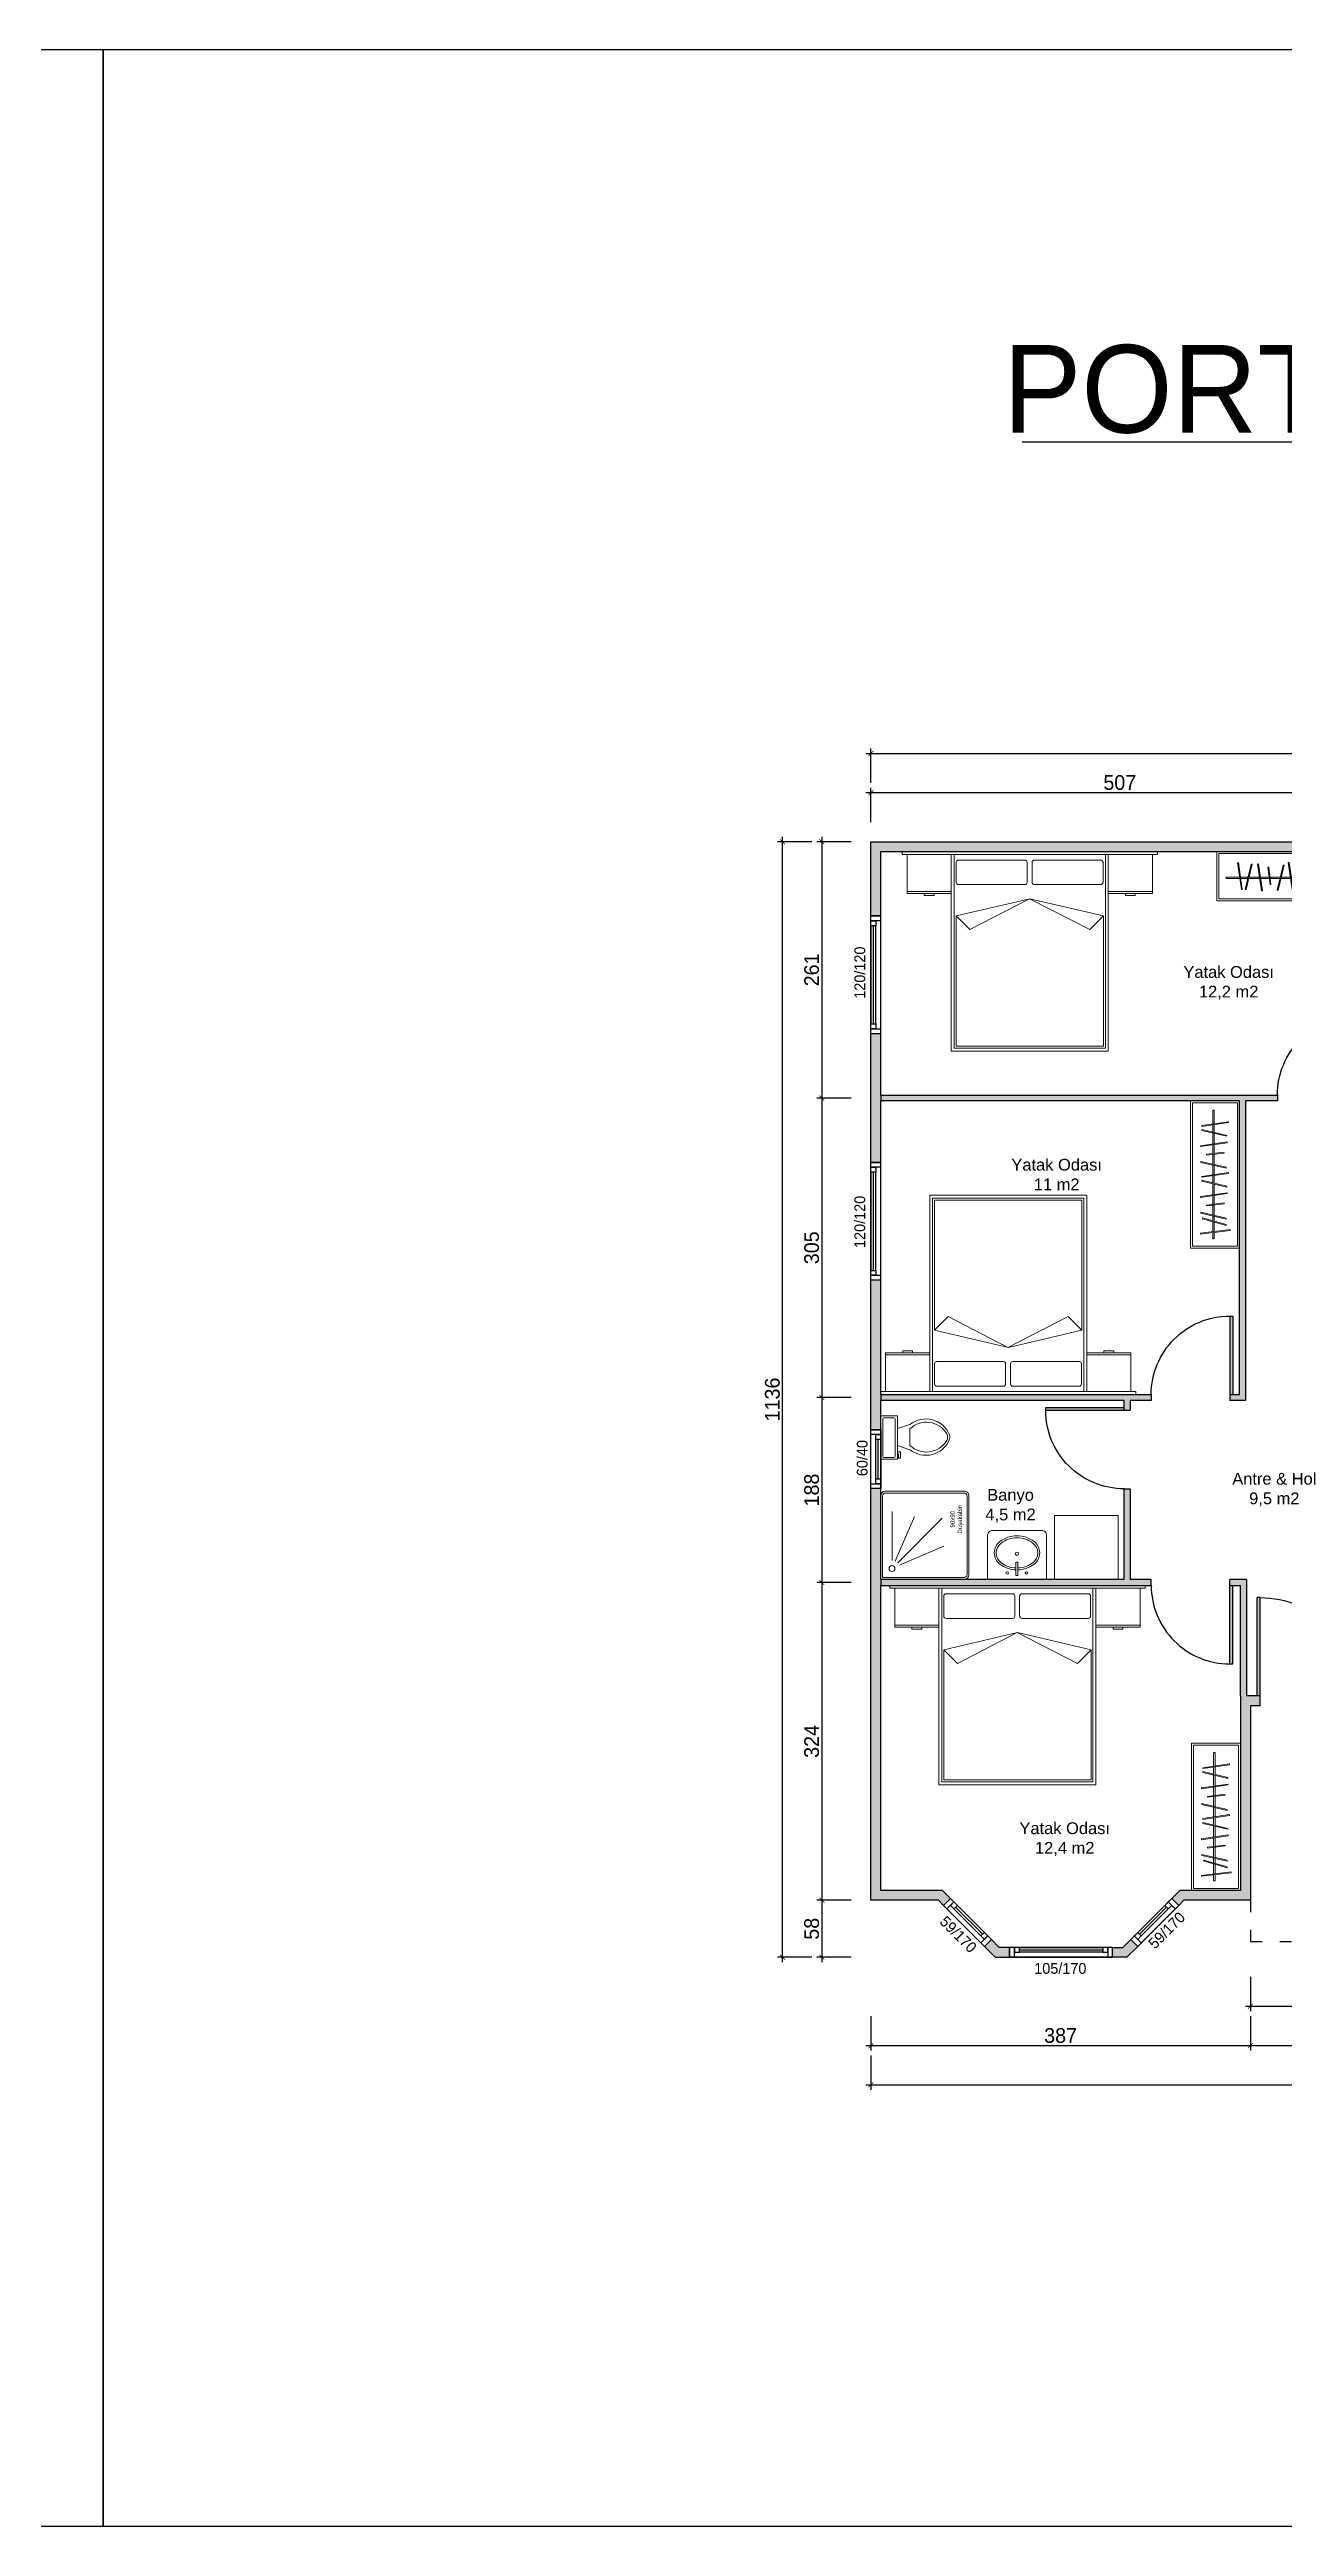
# Model space of a CAD drawing. Header units: inches. Extents: x 321 to 21697, y 7 to 6462.
# Drawn here: x 18970 to 20227, y 7 to 2529 of the extents above; entities that cross this region are included whole.
import ezdxf

# ---------------------------------------------------------------- set-up
doc = ezdxf.new("R2010")
doc.units = ezdxf.units.IN
doc.header["$MEASUREMENT"] = 0
doc.linetypes.add('ACAD_ISO03W100', pattern=[30, 12, -18])
doc.layers.add('Kapı', color=154, linetype='Continuous', true_color=0x0c4697)
for name, color, linetype in [('Pencere', 141, 'Continuous'), ('PM-TARAMA PARAPET', 7, 'Continuous'), ('Veranda', 31, 'Continuous')]:
    doc.layers.add(name, color=color, linetype=linetype)
doc.layers.add('tefris', color=8, linetype='Continuous', lineweight=5)
doc.styles.add('DIŞ ÖLÇÜ', font='FRAMDCN.TTF', dxfattribs={"height": 15})
doc.styles.get("Standard").update_dxf_attribs({"font": 'arial.ttf'})
doc.dimstyles.new('YAZI STİLİ', dxfattribs={"dimscale": 0.5, "dimtxt": 15, "dimasz": 10, "dimexe": 10, "dimexo": 10, "dimgap": 5, "dimtad": 1, "dimdec": 0, "dimtxsty": 'DIŞ ÖLÇÜ', "dimblk": 'ARCHTICK', "dimcen": 2.5, "dimdle": 10, "dimadec": 0, "dimazin": 0, "dimtfac": 1, "dimtdec": 0, "dimtix": 1, "dimtmove": 0, "dimatfit": 3, "dimldrblk": 'ARCHTICK', "dimfxl": 60, "dimfxlon": 1, "dimlwd": -1, "dimlwe": -1, "dimarcsym": 0})

# ---------------------------------------------------------------- blocks, each defined once
blk = doc.blocks.new('_ArchTick')
at = {"color": 0, "linetype": 'ByBlock', "const_width": 0.15}
blk.add_lwpolyline([(-0.5, -0.5), (0.5, 0.5)], dxfattribs=at)
blk = doc.blocks.new('*D395')
at = {"color": 0, "transparency": 16777216}
for p, q in [((19806.7, 526.7), (19806.7, 491.7)), ((20193.2, 526.7), (20193.2, 491.7)), ((19801.7, 496.7), (20198.2, 496.7))]:
    blk.add_line(p, q, dxfattribs=at)
at = {"layer": 'Defpoints', "color": 0, "transparency": 16777216}
for p in [(19806.7, 604.7), (20193.2, 604.7), (20193.2, 496.7)]:
    blk.add_point(p, dxfattribs=at)
at = {"color": 0, "transparency": 16777216, "xscale": 5, "yscale": 5, "zscale": 5, "rotation": 180}
blk.add_blockref('_ArchTick', (19806.7, 496.7), dxfattribs=at)
at = {"color": 0, "transparency": 16777216, "xscale": 5, "yscale": 5, "zscale": 5}
blk.add_blockref('_ArchTick', (20193.2, 496.7), dxfattribs=at)
at = {"color": 0, "transparency": 16777216, "insert": (19999.9, 506.9), "char_height": 15, "attachment_point": 5, "style": 'DIŞ ÖLÇÜ'}
blk.add_mtext('387', dxfattribs=at)
blk = doc.blocks.new('*D396')
at = {"color": 0, "transparency": 16777216}
for p, q in [((20193.2, 526.7), (20193.2, 491.7)), ((20313.7, 526.7), (20313.7, 491.7)), ((20188.2, 496.7), (20318.7, 496.7))]:
    blk.add_line(p, q, dxfattribs=at)
at = {"layer": 'Defpoints', "color": 0, "transparency": 16777216}
for p in [(20313.7, 812.9), (20193.2, 604.7), (20313.7, 496.7)]:
    blk.add_point(p, dxfattribs=at)
at = {"color": 0, "transparency": 16777216, "xscale": 5, "yscale": 5, "zscale": 5, "rotation": 180}
blk.add_blockref('_ArchTick', (20193.2, 496.7), dxfattribs=at)
at = {"color": 0, "transparency": 16777216, "xscale": 5, "yscale": 5, "zscale": 5}
blk.add_blockref('_ArchTick', (20313.7, 496.7), dxfattribs=at)
at = {"color": 0, "transparency": 16777216, "insert": (20253.4, 506.9), "char_height": 15, "attachment_point": 5, "style": 'DIŞ ÖLÇÜ'}
blk.add_mtext('120', dxfattribs=at)
blk = doc.blocks.new('*D399')
at = {"color": 0, "transparency": 16777216}
for p, q in [((19806.7, 486.7), (19806.7, 451.7)), ((20956.2, 486.7), (20956.2, 451.7)), ((19801.7, 456.7), (20961.2, 456.7))]:
    blk.add_line(p, q, dxfattribs=at)
at = {"layer": 'Defpoints', "color": 0, "transparency": 16777216}
for p in [(20956.2, 690.9), (19806.7, 604.7), (20956.2, 456.7)]:
    blk.add_point(p, dxfattribs=at)
at = {"color": 0, "transparency": 16777216, "xscale": 5, "yscale": 5, "zscale": 5, "rotation": 180}
blk.add_blockref('_ArchTick', (19806.7, 456.7), dxfattribs=at)
at = {"color": 0, "transparency": 16777216, "xscale": 5, "yscale": 5, "zscale": 5}
blk.add_blockref('_ArchTick', (20956.2, 456.7), dxfattribs=at)
at = {"color": 0, "transparency": 16777216, "insert": (20381.4, 466.9), "char_height": 15, "attachment_point": 5, "style": 'DIŞ ÖLÇÜ'}
blk.add_mtext('1150', dxfattribs=at)
blk = doc.blocks.new('*D548')
at = {"color": 0, "transparency": 16777216}
for p, q in [((19801.7, 1772.7), (20318.7, 1772.7)), ((19806.7, 1742.7), (19806.7, 1777.7)), ((20313.7, 1742.7), (20313.7, 1777.7))]:
    blk.add_line(p, q, dxfattribs=at)
at = {"layer": 'Defpoints', "color": 0, "transparency": 16777216}
for p in [(20313.7, 1772.7), (19806.7, 1722.7), (20313.7, 1712.7)]:
    blk.add_point(p, dxfattribs=at)
at = {"color": 0, "transparency": 16777216, "xscale": 5, "yscale": 5, "zscale": 5, "rotation": 180}
blk.add_blockref('_ArchTick', (19806.7, 1772.7), dxfattribs=at)
at = {"color": 0, "transparency": 16777216, "xscale": 5, "yscale": 5, "zscale": 5}
blk.add_blockref('_ArchTick', (20313.7, 1772.7), dxfattribs=at)
at = {"color": 0, "transparency": 16777216, "insert": (20060.2, 1782.9), "char_height": 15, "attachment_point": 5, "style": 'DIŞ ÖLÇÜ'}
blk.add_mtext('507', dxfattribs=at)
blk = doc.blocks.new('*D403')
at = {"color": 0, "transparency": 16777216}
for p, q in [((19806.7, 1782.7), (19806.7, 1817.7)), ((20956.2, 1782.7), (20956.2, 1817.7)), ((19801.7, 1812.7), (20961.2, 1812.7))]:
    blk.add_line(p, q, dxfattribs=at)
at = {"layer": 'Defpoints', "color": 0, "transparency": 16777216}
for p in [(20956.2, 1812.7), (19806.7, 1722.7), (20956.2, 1340.7)]:
    blk.add_point(p, dxfattribs=at)
at = {"color": 0, "transparency": 16777216, "xscale": 5, "yscale": 5, "zscale": 5, "rotation": 180}
blk.add_blockref('_ArchTick', (19806.7, 1812.7), dxfattribs=at)
at = {"color": 0, "transparency": 16777216, "xscale": 5, "yscale": 5, "zscale": 5}
blk.add_blockref('_ArchTick', (20956.2, 1812.7), dxfattribs=at)
at = {"color": 0, "transparency": 16777216, "insert": (20381.4, 1822.9), "char_height": 15, "attachment_point": 5, "style": 'DIŞ ÖLÇÜ'}
blk.add_mtext('1150', dxfattribs=at)
blk = doc.blocks.new('*D404')
at = {"color": 0, "transparency": 16777216}
for p, q in [((21046.2, 602.9), (21046.2, 607.9)), ((21016.2, 602.9), (21051.2, 602.9)), ((21016.2, 586.7), (21051.2, 586.7)), ((21046.2, 602.9), (21046.2, 586.7)), ((21046.2, 586.7), (21046.2, 581.7))]:
    blk.add_line(p, q, dxfattribs=at)
at = {"layer": 'Defpoints', "color": 0, "transparency": 16777216}
for p in [(20107.4, 586.7), (20233.2, 602.9), (21046.2, 586.7)]:
    blk.add_point(p, dxfattribs=at)
at = {"color": 0, "transparency": 16777216, "xscale": 5, "yscale": 5, "zscale": 5}
for p, rotation in [((21046.2, 602.9), 270), ((21046.2, 586.7), 90)]:
    blk.add_blockref('_ArchTick', p, dxfattribs=dict(at, rotation=rotation))
at = {"color": 0, "transparency": 16777216, "insert": (21035.9, 594.8), "char_height": 15, "attachment_point": 5, "rotation": 90, "style": 'DIŞ ÖLÇÜ'}
blk.add_mtext('16', dxfattribs=at)
blk = doc.blocks.new('*D405')
at = {"color": 0, "transparency": 16777216}
for p, q in [((21056.2, 1722.7), (21091.2, 1722.7)), ((21086.2, 581.7), (21086.2, 1727.7)), ((21056.2, 586.7), (21091.2, 586.7))]:
    blk.add_line(p, q, dxfattribs=at)
at = {"layer": 'Defpoints', "color": 0, "transparency": 16777216}
for p in [(20840.1, 1722.7), (21086.2, 1722.7), (20107.4, 586.7)]:
    blk.add_point(p, dxfattribs=at)
at = {"color": 0, "transparency": 16777216, "xscale": 5, "yscale": 5, "zscale": 5}
for p, rotation in [((21086.2, 1722.7), 90), ((21086.2, 586.7), 270)]:
    blk.add_blockref('_ArchTick', p, dxfattribs=dict(at, rotation=rotation))
at = {"color": 0, "transparency": 16777216, "insert": (21075.9, 1154.7), "char_height": 15, "attachment_point": 5, "rotation": 90, "style": 'DIŞ ÖLÇÜ'}
blk.add_mtext('1136', dxfattribs=at)
blk = doc.blocks.new('*D552')
at = {"color": 0, "transparency": 16777216}
for p, q in [((19786.7, 1722.7), (19751.7, 1722.7)), ((19756.7, 1727.7), (19756.7, 1456.7)), ((19786.7, 1461.7), (19751.7, 1461.7))]:
    blk.add_line(p, q, dxfattribs=at)
at = {"layer": 'Defpoints', "color": 0, "transparency": 16777216}
for p in [(19806.7, 1722.7), (19756.7, 1461.7), (19816.7, 1461.7)]:
    blk.add_point(p, dxfattribs=at)
at = {"color": 0, "transparency": 16777216, "xscale": 5, "yscale": 5, "zscale": 5}
for p, rotation in [((19756.7, 1722.7), 90), ((19756.7, 1461.7), 270)]:
    blk.add_blockref('_ArchTick', p, dxfattribs=dict(at, rotation=rotation))
at = {"color": 0, "transparency": 16777216, "insert": (19746.4, 1592.2), "char_height": 15, "attachment_point": 5, "rotation": 90, "style": 'DIŞ ÖLÇÜ'}
blk.add_mtext('261', dxfattribs=at)
blk = doc.blocks.new('*D553')
at = {"color": 0, "transparency": 16777216}
for p, q in [((19756.7, 1466.7), (19756.7, 1151.7)), ((19786.7, 1461.7), (19751.7, 1461.7)), ((19786.7, 1156.7), (19751.7, 1156.7))]:
    blk.add_line(p, q, dxfattribs=at)
at = {"layer": 'Defpoints', "color": 0, "transparency": 16777216}
for p in [(19816.7, 1461.7), (19756.7, 1156.7), (19816.7, 1156.7)]:
    blk.add_point(p, dxfattribs=at)
at = {"color": 0, "transparency": 16777216, "xscale": 5, "yscale": 5, "zscale": 5}
for p, rotation in [((19756.7, 1461.7), 90), ((19756.7, 1156.7), 270)]:
    blk.add_blockref('_ArchTick', p, dxfattribs=dict(at, rotation=rotation))
at = {"color": 0, "transparency": 16777216, "insert": (19746.4, 1309.2), "char_height": 15, "attachment_point": 5, "rotation": 90, "style": 'DIŞ ÖLÇÜ'}
blk.add_mtext('305', dxfattribs=at)
blk = doc.blocks.new('*D554')
at = {"color": 0, "transparency": 16777216}
for p, q in [((19756.7, 1161.7), (19756.7, 963.4)), ((19786.7, 1156.7), (19751.7, 1156.7)), ((19786.7, 968.4), (19751.7, 968.4))]:
    blk.add_line(p, q, dxfattribs=at)
at = {"layer": 'Defpoints', "color": 0, "transparency": 16777216}
for p in [(19816.7, 1156.7), (19756.7, 968.4), (19816.7, 968.4)]:
    blk.add_point(p, dxfattribs=at)
at = {"color": 0, "transparency": 16777216, "xscale": 5, "yscale": 5, "zscale": 5}
for p, rotation in [((19756.7, 1156.7), 90), ((19756.7, 968.4), 270)]:
    blk.add_blockref('_ArchTick', p, dxfattribs=dict(at, rotation=rotation))
at = {"color": 0, "transparency": 16777216, "insert": (19746.4, 1062.5), "char_height": 15, "attachment_point": 5, "rotation": 90, "style": 'DIŞ ÖLÇÜ'}
blk.add_mtext('188', dxfattribs=at)
blk = doc.blocks.new('*D555')
at = {"color": 0, "transparency": 16777216}
for p, q in [((19786.7, 968.4), (19751.7, 968.4)), ((19756.7, 973.4), (19756.7, 639.7)), ((19786.7, 644.7), (19751.7, 644.7))]:
    blk.add_line(p, q, dxfattribs=at)
at = {"layer": 'Defpoints', "color": 0, "transparency": 16777216}
for p in [(19816.7, 968.4), (19756.7, 644.7), (19806.7, 644.7)]:
    blk.add_point(p, dxfattribs=at)
at = {"color": 0, "transparency": 16777216, "xscale": 5, "yscale": 5, "zscale": 5}
for p, rotation in [((19756.7, 968.4), 90), ((19756.7, 644.7), 270)]:
    blk.add_blockref('_ArchTick', p, dxfattribs=dict(at, rotation=rotation))
at = {"color": 0, "transparency": 16777216, "insert": (19746.4, 806.5), "char_height": 15, "attachment_point": 5, "rotation": 90, "style": 'DIŞ ÖLÇÜ'}
blk.add_mtext('324', dxfattribs=at)
blk = doc.blocks.new('*D556')
at = {"color": 0, "transparency": 16777216}
for p, q in [((19786.7, 644.7), (19751.7, 644.7)), ((19756.7, 649.7), (19756.7, 581.7)), ((19786.7, 586.7), (19751.7, 586.7))]:
    blk.add_line(p, q, dxfattribs=at)
at = {"layer": 'Defpoints', "color": 0, "transparency": 16777216}
for p in [(19806.7, 644.7), (19756.7, 586.7), (19933.4, 586.7)]:
    blk.add_point(p, dxfattribs=at)
at = {"color": 0, "transparency": 16777216, "xscale": 5, "yscale": 5, "zscale": 5}
for p, rotation in [((19756.7, 644.7), 90), ((19756.7, 586.7), 270)]:
    blk.add_blockref('_ArchTick', p, dxfattribs=dict(at, rotation=rotation))
at = {"color": 0, "transparency": 16777216, "insert": (19746.4, 615.7), "char_height": 15, "attachment_point": 5, "rotation": 90, "style": 'DIŞ ÖLÇÜ'}
blk.add_mtext('58', dxfattribs=at)
blk = doc.blocks.new('*D406')
at = {"color": 0, "transparency": 16777216}
for p, q in [((19746.7, 1722.7), (19711.7, 1722.7)), ((19716.7, 581.7), (19716.7, 1727.7)), ((19746.7, 586.7), (19711.7, 586.7))]:
    blk.add_line(p, q, dxfattribs=at)
at = {"layer": 'Defpoints', "color": 0, "transparency": 16777216}
for p in [(19716.7, 1722.7), (19806.7, 1722.7), (19933.4, 586.7)]:
    blk.add_point(p, dxfattribs=at)
at = {"color": 0, "transparency": 16777216, "xscale": 5, "yscale": 5, "zscale": 5}
for p, rotation in [((19716.7, 1722.7), 90), ((19716.7, 586.7), 270)]:
    blk.add_blockref('_ArchTick', p, dxfattribs=dict(at, rotation=rotation))
at = {"color": 0, "transparency": 16777216, "insert": (19706.4, 1154.7), "char_height": 15, "attachment_point": 5, "rotation": 90, "style": 'DIŞ ÖLÇÜ'}
blk.add_mtext('1136', dxfattribs=at)
blk = doc.blocks.new('*D408')
at = {"color": 0, "transparency": 16777216}
for p, q in [((20193.2, 566.7), (20193.2, 531.7)), ((20956.2, 566.7), (20956.2, 531.7)), ((20961.2, 536.7), (20188.2, 536.7))]:
    blk.add_line(p, q, dxfattribs=at)
at = {"layer": 'Defpoints', "color": 0, "transparency": 16777216}
for p in [(20193.2, 644.7), (20956.2, 642.9), (20193.2, 536.7)]:
    blk.add_point(p, dxfattribs=at)
at = {"color": 0, "transparency": 16777216, "xscale": 5, "yscale": 5, "zscale": 5, "rotation": 180}
blk.add_blockref('_ArchTick', (20193.2, 536.7), dxfattribs=at)
at = {"color": 0, "transparency": 16777216, "xscale": 5, "yscale": 5, "zscale": 5}
blk.add_blockref('_ArchTick', (20956.2, 536.7), dxfattribs=at)
at = {"color": 0, "transparency": 16777216, "insert": (20574.7, 546.9), "char_height": 15, "attachment_point": 5, "style": 'DIŞ ÖLÇÜ'}
blk.add_mtext('763', dxfattribs=at)
blk = doc.blocks.new('dffsfesf')
at = {"layer": 'tefris'}
for p, q in [((8402.4, 1317.4), (8402.4, 1296.9)), ((8472.4, 1319.6), (8404.7, 1319.6)), ((8474.7, 1296.9), (8474.7, 1317.4)), ((8479.7, 1317.4), (8479.7, 1296.9)), ((8549.7, 1319.6), (8482, 1319.6)), ((8552, 1296.9), (8552, 1317.4)), ((8404.7, 1294.6), (8472.4, 1294.6)), ((8482, 1294.6), (8549.7, 1294.6)), ((8374.9, 1283.7), (8379.9, 1283.7)), ((8477.6, 1280.3), (8402.4, 1262.7)), ((8416.3, 1248.8), (8402.4, 1262.7)), ((8402.4, 1262.7), (8402.4, 1130.2)), ((8477.1, 1280.2), (8416.3, 1248.8)), ((8538.5, 1248.8), (8477.1, 1280.2)), ((8552.4, 1262.7), (8477.6, 1280.3)), ((8552.4, 1262.7), (8538.5, 1248.8)), ((8552.4, 1130.2), (8552.4, 1262.7)), ((8579.9, 1283.7), (8584.9, 1283.7)), ((8402.4, 1130.2), (8552.4, 1130.2))]:
    blk.add_line(p, q, dxfattribs=at)
for points in [[(8347.4, 1325.2), (8607.4, 1325.2), (8607.4, 1328.2), (8347.4, 1328.2)], [(8397.4, 1125.2), (8557.4, 1125.2), (8557.4, 1325.2), (8397.4, 1325.2)]]:
    blk.add_lwpolyline(points, close=True, dxfattribs=at)
for points in [[(8352.4, 1325.2), (8397.4, 1325.2), (8397.4, 1287.7), (8352.4, 1287.7), (8352.4, 1325.2)], [(8397.4, 1325.2), (8397.4, 1125.2), (8557.4, 1125.2), (8557.4, 1325.2)], [(8400.4, 1325.2), (8400.4, 1128.2), (8554.4, 1128.2), (8554.4, 1325.2)], [(8557.4, 1325.2), (8602.4, 1325.2), (8602.4, 1287.7), (8557.4, 1287.7), (8557.4, 1325.2)], [(8397.4, 1287.7), (8397.4, 1285.7), (8352.4, 1285.7), (8352.4, 1287.7)], [(8602.4, 1287.7), (8602.4, 1285.7), (8557.4, 1285.7), (8557.4, 1287.7)], [(8374.9, 1283.7), (8369.9, 1283.7), (8369.9, 1285.7)], [(8379.9, 1283.7), (8379.9, 1285.7)], [(8579.9, 1283.7), (8574.9, 1283.7), (8574.9, 1285.7)], [(8584.9, 1283.7), (8584.9, 1285.7)]]:
    blk.add_lwpolyline(points, dxfattribs=at)
for centre, start, end in [((8404.7, 1317.4), 90, 180), ((8472.4, 1317.4), 0, 90), ((8482, 1317.4), 90, 180), ((8549.7, 1317.4), 0, 90), ((8404.7, 1296.9), 180, 270), ((8472.4, 1296.9), 270, 0), ((8482, 1296.9), 180, 270), ((8549.7, 1296.9), 270, 0)]:
    blk.add_arc(centre, 2.27, start, end, dxfattribs=at)
blk = doc.blocks.new('esfdad')
at = {"layer": 'tefris', "lineweight": 0, "ltscale": 50}
for p, q in [((8348.4, 990.1), (8347.5, 989.9)), ((8362.3, 988.4), (8361.4, 988.4)), ((8368.9, 988.7), (8368, 988.5)), ((8379.4, 985.5), (8378.5, 985.4)), ((8394.9, 987.6), (8393.9, 987.6)), ((8400.1, 990.1), (8399.2, 990.1)), ((8414.1, 988.4), (8413.2, 988.4)), ((8420.7, 988.7), (8419.8, 988.7)), ((8431.1, 985.5), (8430.2, 985.5)), ((8446.6, 987.6), (8445.7, 987.6)), ((8453.2, 987.5), (8452.3, 987.5)), ((8458.3, 991.7), (8457.4, 991.6)), ((8352.3, 962.8), (8351.4, 962.8)), ((8356.3, 962.8), (8355.4, 962.8)), ((8372.9, 961.4), (8372, 961.4)), ((8381.5, 967.7), (8380.6, 967.7)), ((8388.9, 962), (8388, 962)), ((8404.1, 962.8), (8403.2, 962.8)), ((8408.1, 962.8), (8407.2, 962.8)), ((8424.7, 961.4), (8423.8, 961.4)), ((8433.3, 967.7), (8432.4, 967.6)), ((8440.7, 962), (8439.7, 962)), ((8446.3, 963.4), (8445.4, 963.4)), ((8462, 961.5), (8461.1, 961.5))]:
    blk.add_line(p, q, dxfattribs=at)
at = {"layer": 'tefris', "lineweight": 0}
for p, q in [((8351.4, 962.8), (8347.5, 989.9)), ((8352.3, 962.8), (8348.4, 990.1)), ((8355.4, 962.8), (8361.4, 988.4)), ((8356.3, 962.8), (8362.3, 988.4)), ((8372, 961.4), (8368, 988.7)), ((8372.9, 961.4), (8368.9, 988.7)), ((8380.6, 967.7), (8378.4, 985.5)), ((8381.5, 967.7), (8379.4, 985.5)), ((8388, 962), (8393.9, 987.6)), ((8388.9, 962), (8394.9, 987.6)), ((8403.2, 962.8), (8399.2, 990.1)), ((8404.1, 962.8), (8400.1, 990.1)), ((8407.2, 962.8), (8413.2, 988.4)), ((8408.1, 962.8), (8414.1, 988.4)), ((8423.8, 961.4), (8419.8, 988.7)), ((8424.7, 961.4), (8420.7, 988.7)), ((8432.4, 967.7), (8430.2, 985.5)), ((8433.3, 967.7), (8431.1, 985.5)), ((8439.7, 962), (8445.7, 987.6)), ((8440.7, 962), (8446.6, 987.6)), ((8445.4, 963.4), (8452.3, 987.5)), ((8446.3, 963.4), (8453.2, 987.5)), ((8461.1, 961.5), (8457.4, 991.7)), ((8462, 961.5), (8458.3, 991.7))]:
    blk.add_line(p, q, dxfattribs=at)
at = {"layer": 'tefris'}
for points in [[(8326.4, 951.2), (8476.4, 951.2), (8476.4, 1001.2), (8326.4, 1001.2)], [(8328.4, 953.2), (8474.4, 953.2), (8474.4, 999.2), (8328.4, 999.2)]]:
    blk.add_lwpolyline(points, close=True, dxfattribs=at)
at = {"layer": 'tefris', "lineweight": 0}
for points in [[(8349.6, 975.4), (8335.9, 975.4), (8335.9, 973.9), (8349.8, 973.9)], [(8358.4, 975.4), (8350.5, 975.4)], [(8350.7, 973.9), (8358, 973.9)], [(8358.9, 973.9), (8370.2, 973.9)], [(8369.9, 975.4), (8359.3, 975.4)], [(8379.7, 975.4), (8370.9, 975.4)], [(8371.1, 973.9), (8379.8, 973.9)], [(8391.1, 975.4), (8380.6, 975.4)], [(8380.8, 973.9), (8390.7, 973.9)], [(8391.7, 973.9), (8401.6, 973.9)], [(8401.4, 975.4), (8392, 975.4)], [(8410.2, 975.4), (8402.3, 975.4)], [(8402.5, 973.9), (8409.8, 973.9)], [(8410.7, 973.9), (8421.9, 973.9)], [(8421.7, 975.4), (8411.1, 975.4)], [(8431.4, 975.4), (8422.6, 975.4)], [(8422.9, 973.9), (8431.6, 973.9)], [(8442.9, 975.4), (8432.4, 975.4)], [(8432.5, 973.9), (8442.5, 973.9)], [(8443.4, 973.9), (8448.4, 973.9)], [(8448.9, 975.4), (8443.8, 975.4)], [(8449.4, 973.9), (8459.6, 973.9)], [(8459.4, 975.4), (8449.8, 975.4)], [(8460.5, 973.9), (8466.7, 973.9), (8466.7, 975.4), (8460.3, 975.4)]]:
    blk.add_lwpolyline(points, dxfattribs=at)
blk = doc.blocks.new('dvsf')
at = {"layer": 'Pencere'}
for p, q in [((32956.7, -3784), (32922.1, -3749.3)), ((32929.1, -3749.3), (32956.7, -3776.9)), ((32958.5, -3775.1), (32930.9, -3747.6)), ((32960.2, -3773.4), (32932.7, -3745.8)), ((33116.4, -3773.4), (33144, -3745.8)), ((33118.1, -3775.1), (33145.7, -3747.6)), ((33119.9, -3784), (33154.6, -3749.3)), ((33147.5, -3749.3), (33119.9, -3776.9)), ((33119.9, -3784), (33116.4, -3780.5)), ((32990.8, -3798.6), (33085.8, -3798.6)), ((32995.8, -3788.6), (33080.8, -3788.6)), ((32995.8, -3791.1), (33080.8, -3791.1)), ((33080.8, -3793.6), (32995.8, -3793.6))]:
    blk.add_line(p, q, dxfattribs=at)
for points in [[(32922.1, -3749.3), (32918.5, -3745.8), (32925.6, -3738.7), (32929.1, -3742.3), (32922.1, -3749.3)], [(32932.7, -3745.8), (32929.1, -3749.3), (32925.6, -3745.8), (32929.1, -3742.3), (32932.7, -3745.8)], [(33144, -3745.8), (33147.5, -3749.3), (33151, -3745.8), (33147.5, -3742.3), (33144, -3745.8)], [(33154.6, -3749.3), (33158.1, -3745.8), (33151, -3738.7), (33147.5, -3742.3), (33154.6, -3749.3)], [(32963.8, -3776.9), (32960.2, -3780.5), (32956.7, -3776.9), (32960.2, -3773.4), (32963.8, -3776.9)], [(32960.2, -3787.5), (32956.7, -3784), (32963.8, -3776.9), (32967.3, -3780.5), (32960.2, -3787.5)], [(33112.8, -3776.9), (33116.4, -3780.5), (33119.9, -3776.9), (33116.4, -3773.4), (33112.8, -3776.9)], [(32985.8, -3798.6), (32990.8, -3798.6), (32990.8, -3788.6), (32985.8, -3788.6), (32985.8, -3798.6)], [(32990.8, -3788.6), (32990.8, -3793.6), (32995.8, -3793.6), (32995.8, -3788.6), (32990.8, -3788.6)], [(33080.8, -3788.6), (33080.8, -3793.6), (33085.8, -3793.6), (33085.8, -3788.6), (33080.8, -3788.6)], [(33085.8, -3798.6), (33090.8, -3798.6), (33090.8, -3788.6), (33085.8, -3788.6), (33085.8, -3798.6)]]:
    blk.add_lwpolyline(points, dxfattribs=at)
blk = doc.blocks.new('ty2jty12hntgh2')
at = {"layer": 'Pencere'}
for p, q in [((7806.7, 5115.6), (7806.7, 5225.6)), ((7811.7, 5220.6), (7811.7, 5120.6)), ((7814.2, 5120.6), (7814.2, 5220.6)), ((7816.7, 5120.6), (7816.7, 5220.6))]:
    blk.add_line(p, q, dxfattribs=at)
for points in [[(7806.7, 5225.6), (7806.7, 5230.6), (7816.7, 5230.6), (7816.7, 5225.6), (7806.7, 5225.6)], [(7816.7, 5220.6), (7811.7, 5220.6), (7811.7, 5225.6), (7816.7, 5225.6), (7816.7, 5220.6)], [(7816.7, 5115.6), (7811.7, 5115.6), (7811.7, 5120.6), (7816.7, 5120.6), (7816.7, 5115.6)], [(7806.7, 5110.6), (7806.7, 5115.6), (7816.7, 5115.6), (7816.7, 5110.6), (7806.7, 5110.6)]]:
    blk.add_lwpolyline(points, dxfattribs=at)
blk = doc.blocks.new('srvsxacszd')
at = {"layer": 'Pencere'}
for p, q in [((25518.7, 1525.5), (25568.7, 1525.5)), ((25523.7, 1520.5), (25563.7, 1520.5)), ((25523.7, 1518), (25563.7, 1518)), ((25563.7, 1515.5), (25523.7, 1515.5))]:
    blk.add_line(p, q, dxfattribs=at)
for points in [[(25513.7, 1525.5), (25518.7, 1525.5), (25518.7, 1515.5), (25513.7, 1515.5), (25513.7, 1525.5)], [(25518.7, 1515.5), (25518.7, 1520.5), (25523.7, 1520.5), (25523.7, 1515.5), (25518.7, 1515.5)], [(25563.7, 1515.5), (25563.7, 1520.5), (25568.7, 1520.5), (25568.7, 1515.5), (25563.7, 1515.5)], [(25568.7, 1525.5), (25573.7, 1525.5), (25573.7, 1515.5), (25568.7, 1515.5), (25568.7, 1525.5)]]:
    blk.add_lwpolyline(points, dxfattribs=at)
blk = doc.blocks.new('ertwerw')
at = {"layer": 'tefris'}
for p, q in [((16906.9, 2793.1), (16906.9, 2878.1)), ((16906.9, 2878.1), (16991.9, 2878.1)), ((16908.9, 2793.1), (16908.9, 2876.1)), ((16908.9, 2876.1), (16991.9, 2876.1)), ((16994.9, 2873.1), (16994.9, 2793.1)), ((16996.9, 2873.1), (16996.9, 2793.1)), ((16991.9, 2790.1), (16911.9, 2790.1)), ((16991.9, 2788.1), (16911.9, 2788.1))]:
    blk.add_line(p, q, dxfattribs=at)
for points in [[(16921.4, 2858.9), (16941, 2813.7)], [(16923.9, 2860.6), (16969.2, 2815.4)], [(16925.7, 2863.2), (16970.9, 2843.5)], [(16926.4, 2866.5), (16976.2, 2866.5)]]:
    blk.add_lwpolyline(points, dxfattribs=at)
blk.add_circle((16918, 2866.5), 3.03, dxfattribs=at)
for centre, radius, start, end in [((16991.9, 2873.1), 5, 0, 90), ((16991.9, 2873.1), 3, 0, 90), ((16911.9, 2793.1), 5, 180, 270), ((16911.9, 2793.1), 3, 180, 270), ((16991.9, 2793.1), 5, 270, 0), ((16991.9, 2793.1), 3, 270, 0)]:
    blk.add_arc(centre, radius, start, end, dxfattribs=at)
at = {"insert": (17003.8, 2807), "char_height": 4.442, "attachment_point": 3}
blk.add_mtext_dynamic_manual_height_columns('\\pxqc;90x90\\PDuşakabin', width=71.144, gutter_width=9.25, heights=[0], dxfattribs=at)
blk = doc.blocks.new('erfssfad')
at = {"layer": 'tefris'}
blk.add_lwpolyline([(8684.4, 1220.8), (8684.4, 1170.8, -0.414214), (8679.4, 1165.8), (8634.4, 1165.8), (8634.4, 1225.8), (8679.4, 1225.8, -0.414214)], format="xyb", close=True, dxfattribs=at)
for points in [[(8644.1, 1197.1, -0.154394), (8650, 1213.3, -0.232963), (8661.5, 1219, -0.232963), (8673, 1213.3, -0.165299), (8678.9, 1195.9, -0.165299), (8673, 1178.5, -0.232963), (8661.5, 1172.8, -0.232963), (8650, 1178.5, -0.155826), (8644.1, 1194.9)], [(8646.1, 1197.1, -0.154394), (8651.5, 1212.1, -0.232963), (8661.5, 1217, -0.232963), (8671.4, 1212.1, -0.165299), (8676.9, 1195.9, -0.165299), (8671.4, 1179.7, -0.232963), (8661.5, 1174.8, -0.232963), (8651.5, 1179.7, -0.155826), (8646.1, 1194.9, -0.155826)]]:
    blk.add_lwpolyline(points, format="xyb", dxfattribs=at)
blk.add_lwpolyline([(8638.4, 1194.9), (8652.1, 1194.9), (8652.1, 1197.1), (8638.4, 1197.1)], close=True, dxfattribs=at)
for centre, radius in [((8641, 1206), 1.35), ((8641, 1186.1), 1.35), ((8660.6, 1196), 1.77)]:
    blk.add_circle(centre, radius, dxfattribs=at)
blk = doc.blocks.new('weda')
at = {"layer": 'tefris'}
for p, q in [((8797.6, 1315.5), (8797.6, 1324.1)), ((8756.5, 1310.2), (8760.8, 1310.2)), ((8756.5, 1308), (8756.5, 1310.2)), ((8762.9, 1308), (8756.5, 1308)), ((8760.8, 1310.2), (8760.8, 1311.2)), ((8762.9, 1311.2), (8762.9, 1308)), ((8769.3, 1311.2), (8765.1, 1298.4)), ((8786.5, 1298.4), (8769.3, 1298.4)), ((8786.5, 1311.2), (8790.7, 1298.4))]:
    blk.add_line(p, q, dxfattribs=at)
blk.add_lwpolyline([(8799.4, 1311.2), (8799.4, 1328.2), (8755.4, 1328.2), (8755.4, 1311.2)], close=True, dxfattribs=at)
for points in [[(8757, 1324.1), (8757, 1315.5)], [(8795.5, 1326.2), (8759.2, 1326.2)], [(8759.2, 1313.4), (8795.5, 1313.4)]]:
    blk.add_lwpolyline(points, dxfattribs=at)
for centre, radius, start, end in [((8758.9, 1324.3), 1.89, 81.87, 188.1302), ((8758.9, 1315.3), 1.89, 171.87, 278.1302), ((8795.8, 1324.3), 1.89, 351.87, 98.1302), ((8795.8, 1315.3), 1.89, 261.87, 8.1302), ((8785.4, 1282.2), 26, 141.4692, 247.9715), ((8786.9, 1281.7), 24.2, 136.3678, 238.9469), ((8770.4, 1282.2), 26, 292.0285, 38.5308), ((8768.9, 1281.7), 24.2, 301.0531, 43.6322), ((8777.9, 1268.7), 8.55, 245.7319, 294.2683), ((8777.9, 1266.3), 8.55, 254.8606, 285.1396)]:
    blk.add_arc(centre, radius, start, end, dxfattribs=at)

msp = doc.modelspace()

# ---------------------------------------------------------------- hatches: boundary and pattern name
at = {"layer": 'Kapı', "transparency": 33554636}
h = msp.add_hatch(color=256, dxfattribs=at)
h.dxf.hatch_style = 1
h.paths.add_polyline_path([(20172.2, 1159.7), (20175.2, 1159.7), (20175.2, 1239.7), (20172.2, 1239.7)])
h = msp.add_hatch(color=256, dxfattribs=at)
h.dxf.hatch_style = 1
h.paths.add_polyline_path([(20064.7, 1143.7), (20064.7, 1146.7), (19984.7, 1146.7), (19984.7, 1143.7)])
h = msp.add_hatch(color=256, dxfattribs=at)
h.dxf.hatch_style = 1
h.paths.add_polyline_path([(20172.2, 965.4), (20175.2, 965.4), (20175.2, 885.4), (20172.2, 885.4)])
h = msp.add_hatch(color=256, dxfattribs=at)
h.dxf.hatch_style = 1
h.paths.add_polyline_path([(20203.2, 952.9), (20200.2, 952.9), (20200.2, 852.9), (20203.2, 852.9)])
at = {"layer": 'PM-TARAMA PARAPET', "true_color": 0x000000}
h = msp.add_hatch(color=18, dxfattribs=at)
h.dxf.hatch_style = 1
h.paths.add_polyline_path([(20441.9, 852.9), (20316.7, 852.9), (20310.7, 852.9), (20303.2, 852.9), (20303.2, 842.9), (20441.9, 842.9)])
h.paths.add_polyline_path([(20695.2, 981.2), (20685.2, 981.2), (20685.2, 852.9), (20561.9, 852.9), (20561.9, 842.9), (20695.2, 842.9)])
h.paths.add_polyline_path([(20695.2, 1340.7), (20883.4, 1340.7), (20883.4, 1398.9), (20883.4, 1399.4), (20888.6, 1404.6), (20881.5, 1411.7), (20873.4, 1403.6), (20873.4, 1398.9), (20873.4, 1350.7), (20685.2, 1350.7), (20685.2, 1101.2), (20695.2, 1101.2)])
h.paths.add_polyline_path([(20941.4, 1591.4), (20930.3, 1602.5), (20923.3, 1595.4), (20931.4, 1587.3), (20931.4, 1576.9), (20941.4, 1576.9)])
h.paths.add_polyline_path([(20941.4, 1471.9), (20931.4, 1471.9), (20931.4, 1461.6), (20923.3, 1453.4), (20930.3, 1446.4), (20941.4, 1457.4)])
h.paths.add_polyline_path([(20883.4, 1722.7), (20496.9, 1722.7), (20496.9, 1712.7), (20873.4, 1712.7), (20873.4, 1649.9), (20873.4, 1645.3), (20881.5, 1637.1), (20888.6, 1644.2), (20883.4, 1649.4), (20883.4, 1649.9)])
h.paths.add_polyline_path([(20376.9, 1722.7), (19806.7, 1722.7), (19806.7, 1647.2), (19816.7, 1647.2), (19816.7, 1712.7), (20310.7, 1712.7), (20316.7, 1712.7), (20376.9, 1712.7)])
h.paths.add_polyline_path([(20316.7, 1712.7), (20310.7, 1712.7), (20310.7, 1464.7), (20300.7, 1464.7), (20300.7, 1458.7), (20310.7, 1458.7), (20310.7, 1292.9), (20316.7, 1292.9)])
h.paths.add_polyline_path([(19816.7, 1527.2), (19806.7, 1527.2), (19806.7, 1396.2), (19816.7, 1396.2), (19816.7, 1458.7), (19816.7, 1464.7)])
h.paths.add_polyline_path([(20188.2, 1458.7), (20220.7, 1458.7), (20220.7, 1464.7), (19816.7, 1464.7), (19816.7, 1458.7), (20182.2, 1458.7), (20182.2, 1159.7), (20172.2, 1159.7), (20172.2, 1153.7), (20188.2, 1153.7)])
h.paths.add_polyline_path([(19816.7, 1153.7), (19816.7, 1159.7), (19816.7, 1276.2), (19806.7, 1276.2), (19806.7, 1123.9), (19816.7, 1123.9)])
h.paths.add_polyline_path([(20092.2, 1159.7), (19816.7, 1159.7), (19816.7, 1153.7), (20064.7, 1153.7), (20064.7, 1143.7), (20070.7, 1143.7), (20070.7, 1153.7), (20092.2, 1153.7)])
h.paths.add_polyline_path([(19816.7, 971.4), (19816.7, 1063.9), (19806.7, 1063.9), (19806.7, 644.7), (19874.4, 644.7), (19875.4, 644.7), (19880.6, 639.5), (19887.7, 646.5), (19879.5, 654.7), (19874.4, 654.7), (19816.7, 654.7), (19816.7, 965.4)])
h.paths.add_polyline_path([(20092.2, 971.4), (20070.7, 971.4), (20070.7, 1063.7), (20064.7, 1063.7), (20064.7, 971.4), (19816.7, 971.4), (19816.7, 965.4), (20092.2, 965.4)])
h.paths.add_polyline_path([(20193.2, 842.9), (20203.2, 842.9), (20203.2, 852.9), (20189.2, 852.9), (20189.2, 971.4), (20172.2, 971.4), (20172.2, 965.4), (20183.2, 965.4), (20183.2, 852.9), (20183.2, 654.7), (20125.4, 654.7), (20121.3, 654.7), (20113.1, 646.5), (20120.2, 639.5), (20125.4, 644.7), (20193.2, 644.7)])
h.paths.add_polyline_path([(20078.5, 597.7), (20071.4, 604.8), (20063.3, 596.7), (20052.9, 596.7), (20052.9, 586.7), (20067.4, 586.7)])
h.paths.add_polyline_path([(19947.9, 596.7), (19937.5, 596.7), (19929.4, 604.8), (19922.3, 597.7), (19933.4, 586.7), (19947.9, 586.7)])

# ---------------------------------------------------------------- linework, layer by layer
for p, q in [((20710.8, 2129.5), (19960.6, 2129.5)), ((19816.7, 1647.2), (19806.7, 1647.2)), ((19816.7, 1527.2), (19806.7, 1527.2)), ((19816.7, 1464.7), (19816.7, 1458.7)), ((20220.7, 1464.7), (20220.7, 1458.7)), ((19816.7, 1396.2), (19806.7, 1396.2)), ((19816.7, 1276.2), (19806.7, 1276.2)), ((19816.7, 1159.7), (19816.7, 1153.7)), ((20064.7, 1143.7), (20070.7, 1143.7)), ((20092.2, 1159.7), (20092.2, 1153.7)), ((20172.2, 1159.7), (20172.2, 1153.7)), ((19816.7, 1123.9), (19806.7, 1123.9)), ((19816.7, 1063.9), (19806.7, 1063.9)), ((20064.7, 1063.7), (20070.7, 1063.7)), ((19816.7, 971.4), (19816.7, 965.4)), ((20092.2, 965.4), (20092.2, 971.4)), ((20172.2, 965.4), (20172.2, 971.4)), ((20203.2, 842.9), (20203.2, 852.9)), ((19880.6, 639.5), (19875.4, 644.7)), ((19879.5, 654.7), (19887.7, 646.5)), ((19887.7, 646.5), (19880.6, 639.5)), ((19922.3, 597.7), (19880.6, 639.5)), ((19887.7, 646.5), (19929.4, 604.8)), ((20071.4, 604.8), (20113.1, 646.5)), ((20078.5, 597.7), (20120.2, 639.5)), ((20121.3, 654.7), (20113.1, 646.5)), ((20113.1, 646.5), (20120.2, 639.5)), ((20120.2, 639.5), (20125.4, 644.7)), ((20052.9, 596.7), (19947.9, 596.7)), ((20052.9, 586.7), (19947.9, 586.7)), ((20071.4, 604.8), (20078.5, 597.7))]:
    msp.add_line(p, q)
for points in [[(16352.7, 2529.5), (19024.6, 2529.5), (19024.6, 7), (16352.7, 7)], [(19024.6, 2529.5), (21696.6, 2529.5), (21696.6, 7), (19024.6, 7)], [(19947.9, 586.7), (19947.9, 596.7), (19937.5, 596.7), (19929.4, 604.8), (19922.3, 597.7), (19933.4, 586.7)], [(20052.9, 586.7), (20052.9, 596.7), (20063.3, 596.7), (20071.4, 604.8), (20078.5, 597.7), (20067.4, 586.7)]]:
    msp.add_lwpolyline(points, close=True)
for points in [[(19806.7, 1722.7), (20883.4, 1722.7), (20883.4, 1649.9), (20883.4, 1649.4)], [(19875.4, 644.7), (19874.4, 644.7), (19806.7, 644.7), (19806.7, 1722.7)], [(19816.7, 1464.7), (19816.7, 1712.7), (20310.7, 1712.7)], [(19816.7, 1464.7), (20220.7, 1464.7)], [(19816.7, 1159.7), (19816.7, 1458.7)], [(20182.2, 1458.7), (19816.7, 1458.7)], [(20182.2, 1159.7), (20182.2, 1458.7)], [(20188.2, 1458.7), (20188.2, 1153.7)], [(20220.7, 1458.7), (20188.2, 1458.7)], [(19816.7, 1159.7), (20092.2, 1159.7)], [(19816.7, 971.4), (19816.7, 1153.7)], [(20064.7, 1153.7), (19816.7, 1153.7)], [(20064.7, 1143.7), (20064.7, 1153.7)], [(20070.7, 1153.7), (20070.7, 1143.7)], [(20092.2, 1153.7), (20070.7, 1153.7)], [(20172.2, 1159.7), (20182.2, 1159.7)], [(20188.2, 1153.7), (20188.2, 1153.7), (20172.2, 1153.7)], [(20064.7, 971.4), (20064.7, 1063.7)], [(20070.7, 1063.7), (20070.7, 971.4)], [(20064.7, 971.4), (19816.7, 971.4)], [(19879.5, 654.7), (19874.4, 654.7), (19816.7, 654.7), (19816.7, 965.4)], [(19816.7, 965.4), (20092.2, 965.4)], [(20092.2, 971.4), (20070.7, 971.4)], [(20189.2, 971.4), (20172.2, 971.4)], [(20172.2, 965.4), (20183.2, 965.4)], [(20183.2, 852.9), (20183.2, 965.4)], [(20189.2, 971.4), (20189.2, 852.9)], [(20183.2, 852.9), (20183.2, 654.7), (20125.4, 654.7), (20121.3, 654.7)], [(20203.2, 842.9), (20193.2, 842.9), (20193.2, 644.7), (20125.4, 644.7)], [(20203.2, 852.9), (20189.2, 852.9)]]:
    msp.add_lwpolyline(points)
at = {"layer": 'Kapı'}
for p, q in [((20172.2, 1239.7), (20175.2, 1239.7)), ((19984.7, 1143.7), (19984.7, 1146.7)), ((20203.2, 952.9), (20200.2, 952.9)), ((20172.2, 885.4), (20175.2, 885.4))]:
    msp.add_line(p, q, dxfattribs=at)
for points in [[(20220.7, 1464.7, -0.414214), (20300.7, 1544.7), (20300.7, 1464.7)], [(20092.2, 1159.7, -0.414214), (20172.2, 1239.7), (20172.2, 1159.7)], [(20064.7, 1063.7, -0.414214), (19984.7, 1143.7), (20064.7, 1143.7)], [(20092.2, 965.4, 0.414214), (20172.2, 885.4), (20172.2, 965.4)], [(20203.2, 852.9), (20203.2, 952.9, -0.414214), (20303.2, 852.9)]]:
    msp.add_lwpolyline(points, format="xyb", dxfattribs=at)
for points in [[(20175.2, 1239.7), (20175.2, 1159.7)], [(19984.7, 1146.7), (20064.7, 1146.7)], [(20175.2, 885.4), (20175.2, 965.4)], [(20200.2, 852.9), (20200.2, 952.9)]]:
    msp.add_lwpolyline(points, dxfattribs=at)
at = {"layer": 'tefris'}
msp.add_lwpolyline([(20058.6, 971.4), (20058.6, 1036.4), (19993.6, 1036.4), (19993.6, 971.4)], close=True, dxfattribs=at)
at = {"layer": 'Veranda', "linetype": 'ACAD_ISO03W100'}
msp.add_lwpolyline([(20193.2, 644.7), (20193.2, 602.9), (20956.2, 602.9), (20956.2, 1340.7), (20883.4, 1340.7)], dxfattribs=at)

# ---------------------------------------------------------------- block references
for name, p in [('dffsfesf', (11491.1, 384.4)), ('esfdad', (11832.6, 711.4)), ('dffsfesf', (11478.5, -362.8)), ('dvsf', (-13037.9, 4385.3))]:
    msp.add_blockref(name, p)
for name, p, rotation in [('ty2jty12hntgh2', (27623.3, 6757.8), 180), ('esfdad', (19180.9, 9785.1), 270), ('ty2jty12hntgh2', (27623.3, 6506.8), 180), ('weda', (21144.9, -7661.5), 89.99999999999999), ('srvsxacszd', (21332.2, -24449.8), 90), ('ertwerw', (22694.7, -15935.5), 89.99999999999999), ('erfssfad', (21151.4, -7663), 89.99999999999999), ('esfdad', (19181.9, 9131.1), 270)]:
    msp.add_blockref(name, p, dxfattribs=dict(rotation=rotation))
at = {"xscale": -1, "rotation": 180}
msp.add_blockref('dffsfesf', (11469.2, 2487.9), dxfattribs=at)

# ---------------------------------------------------------------- texts
at = {"color": 1, "insert": (18727.2, 2228.6), "char_height": 89.289, "attachment_point": 1}
msp.add_mtext_dynamic_manual_height_columns('\\pxqc;{\\fFranklin Gothic Medium Cond|b0|i0|c162|p34;PORT - P1121}', width=3211.538, gutter_width=18.6, heights=[687.6], dxfattribs=at)
at = {"char_height": 11}
for s, insert, attachment_point, rotation in [('{\\fFranklin Gothic Medium Cond|b0|i0|c0|p34;1\\fFranklin Gothic Medium Cond|b0|i0|c162|p34;2\\fFranklin Gothic Medium Cond|b0|i0|c0|p34;0/1\\fFranklin Gothic Medium Cond|b0|i0|c162|p34;2\\fFranklin Gothic Medium Cond|b0|i0|c0|p34;0}', (19789.9, 1562.8), 1, 90), ('{\\fFranklin Gothic Medium Cond|b0|i0|c0|p34;1\\fFranklin Gothic Medium Cond|b0|i0|c162|p34;2\\fFranklin Gothic Medium Cond|b0|i0|c0|p34;0/1\\fFranklin Gothic Medium Cond|b0|i0|c162|p34;2\\fFranklin Gothic Medium Cond|b0|i0|c0|p34;0}', (19789.9, 1309), 1, 90), ('{\\fFranklin Gothic Medium Cond|b0|i0|c162|p34;60/40}', (19792.3, 1076.6), 1, 90), ('{\\fFranklin Gothic Medium Cond|b0|i0|c162|p34;59\\fFranklin Gothic Medium Cond|b0|i0|c0|p34;/1\\fFranklin Gothic Medium Cond|b0|i0|c162|p34;7\\fFranklin Gothic Medium Cond|b0|i0|c0|p34;0}', (20120, 634), 3, 45), ('{\\fFranklin Gothic Medium Cond|b0|i0|c162|p34;59\\fFranklin Gothic Medium Cond|b0|i0|c0|p34;/1\\fFranklin Gothic Medium Cond|b0|i0|c162|p34;7\\fFranklin Gothic Medium Cond|b0|i0|c0|p34;0}', (19915.5, 598), 3, 315)]:
    msp.add_mtext_dynamic_manual_height_columns(s, width=54.288, gutter_width=12.5, heights=[0], dxfattribs=dict(at, insert=insert, attachment_point=attachment_point, rotation=rotation))
at = {"attachment_point": 3}
for s, width, insert, char_height in [('\\pxqc;Yatak Odası\\P12,2 m2', 160.844, (20251.5, 1596.1), 12), ('\\pxqc;Yatak Odası\\P11 m2', 160.844, (20076.3, 1399.8), 12), ('\\pxqc;Banyo\\P4,5 m2', 69.133, (19983.5, 1063.6), 12), ('\\pxqc;Antre & Hol\\P9,5 m2', 160.844, (20298, 1080), 12), ('\\pxqc;Yatak Odası\\P12,4 m2', 160.844, (20084.5, 724.1), 12), ('{\\fFranklin Gothic Medium Cond|b0|i0|c162|p34;105\\fFranklin Gothic Medium Cond|b0|i0|c0|p34;/1\\fFranklin Gothic Medium Cond|b0|i0|c162|p34;7\\fFranklin Gothic Medium Cond|b0|i0|c0|p34;0}', 54.288, (20026.2, 580.8), 11)]:
    msp.add_mtext_dynamic_manual_height_columns(s, width=width, gutter_width=12.5, heights=[0], dxfattribs=dict(at, insert=insert, char_height=char_height))

# ---------------------------------------------------------------- dimensions: what is measured, and where the dimension line sits
for base, p1, p2, picture, middle in [((20956.1526266, 1812.6748322), (19806.6526266, 1722.6748322), (20956.1526266, 1340.6748323), '*D403', (20381.4026266, 1822.9495575)), ((20313.7, 1772.7), (19806.7, 1722.7), (20313.7, 1712.7), '*D548', (20060.2, 1782.9)), ((20956.1526266, 456.6748322), (19806.6526266, 604.6748322), (20956.1526266, 690.9030661), '*D399', (20381.4026266, 466.9495575)), ((20193.2, 536.7), (20956.2, 642.9), (20193.2, 644.7), '*D408', (20574.7, 546.9)), ((20193.1526266, 496.6748322), (19806.6526266, 604.6748322), (20193.1526266, 604.6748322), '*D395', (19999.9026266, 506.9495575))]:
    dim = msp.add_linear_dim(base=base, p1=p1, p2=p2, dimstyle='YAZI STİLİ')
    dim.commit()
    dim.dimension.update_dxf_attribs({"geometry": picture, "text_midpoint": middle})
for base, p1, p2, picture, middle in [((19716.7, 1722.7), (19933.4, 586.7), (19806.7, 1722.7), '*D406', (19706.4, 1154.7)), ((19756.7, 1461.7), (19806.7, 1722.7), (19816.7, 1461.7), '*D552', (19746.4, 1592.2)), ((21086.2, 1722.7), (20107.4, 586.7), (20840.1, 1722.7), '*D405', (21075.9, 1154.7)), ((21046.2, 586.7), (20233.2, 602.9), (20107.4, 586.7), '*D404', (21035.9, 594.8))]:
    dim = msp.add_linear_dim(base=base, p1=p1, p2=p2, angle=90, dimstyle='YAZI STİLİ')
    dim.commit()
    dim.dimension.update_dxf_attribs({"geometry": picture, "text_midpoint": middle})
for base, p1, p2, picture, middle in [((19756.7, 1156.7), (19816.7, 1461.7), (19816.7, 1156.7), '*D553', (19746.4, 1309.2)), ((19756.7, 968.4), (19816.7, 1156.7), (19816.7, 968.4), '*D554', (19746.4, 1062.5)), ((19756.7, 644.7), (19816.7, 968.4), (19806.7, 644.7), '*D555', (19746.4, 806.5)), ((19756.7, 586.7), (19806.7, 644.7), (19933.4, 586.7), '*D556', (19746.4, 615.7))]:
    dim = msp.add_linear_dim(base=base, p1=p1, p2=p2, angle=90, dimstyle='YAZI STİLİ', override={"dimtmove": 1})
    dim.commit()
    dim.dimension.update_dxf_attribs({"geometry": picture, "text_midpoint": middle})
dim = msp.add_linear_dim(base=(20313.6526266, 496.6748322), p1=(20193.1526266, 604.6748322), p2=(20313.6526266, 812.9248322), dimstyle='YAZI STİLİ', override={"dimtmove": 1})
dim.commit()
dim.dimension.update_dxf_attribs({"geometry": '*D396', "text_midpoint": (20253.4026266, 506.9495575)})

doc.saveas('drawing.dxf')
